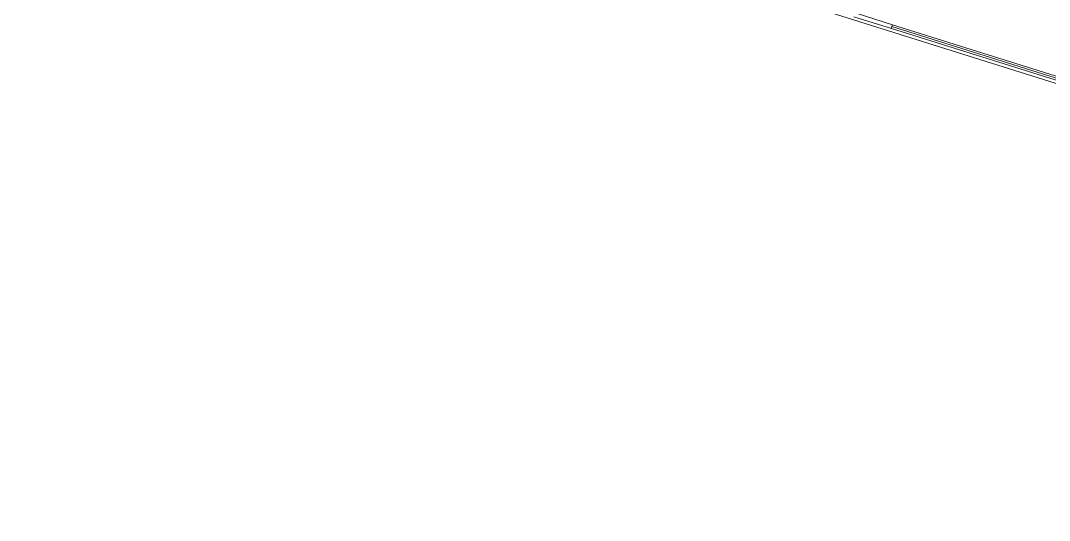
# Model space of a CAD drawing. Header units: metres. Extents: x -17822 to 152406, y -4219 to 19791.
# Drawn here: x 116899.4 to 117004.2, y 6264.5 to 6315.5 of the extents above; entities that cross this region are included whole.
import ezdxf

# ---------------------------------------------------------------- set-up
doc = ezdxf.new("R2010")
doc.units = ezdxf.units.M
doc.header["$LTSCALE"] = 100
doc.header["$MEASUREMENT"] = 0
doc.layers.get('0').update_dxf_attribs({"color": 9, "lineweight": 9})
doc.layers.add('Chiller', color=32, linetype='Continuous', lineweight=9)

# ---------------------------------------------------------------- blocks, each defined once
blk = doc.blocks.new('Chiller')
at = {"layer": 'Chiller', "linetype": 'Continuous'}
for p, q in [((73.81, -22.94), (587.43, -184.4)), ((370.97, -116.04), (374.79, -117.24)), ((374.91, -116.86), (371.09, -115.66)), ((374.79, -117.24), (374.85, -117.05)), ((412.42, -129.07), (374.79, -117.24)), ((374.85, -117.05), (374.91, -116.86)), ((412.48, -128.88), (374.85, -117.05)), ((374.91, -116.86), (412.54, -128.69))]:
    blk.add_line(p, q, dxfattribs=at)

msp = doc.modelspace()

# ---------------------------------------------------------------- block references
at = {"color": 2}
msp.add_blockref('Chiller', (116613.33, 6431.9), dxfattribs=at)

doc.saveas('drawing.dxf')
